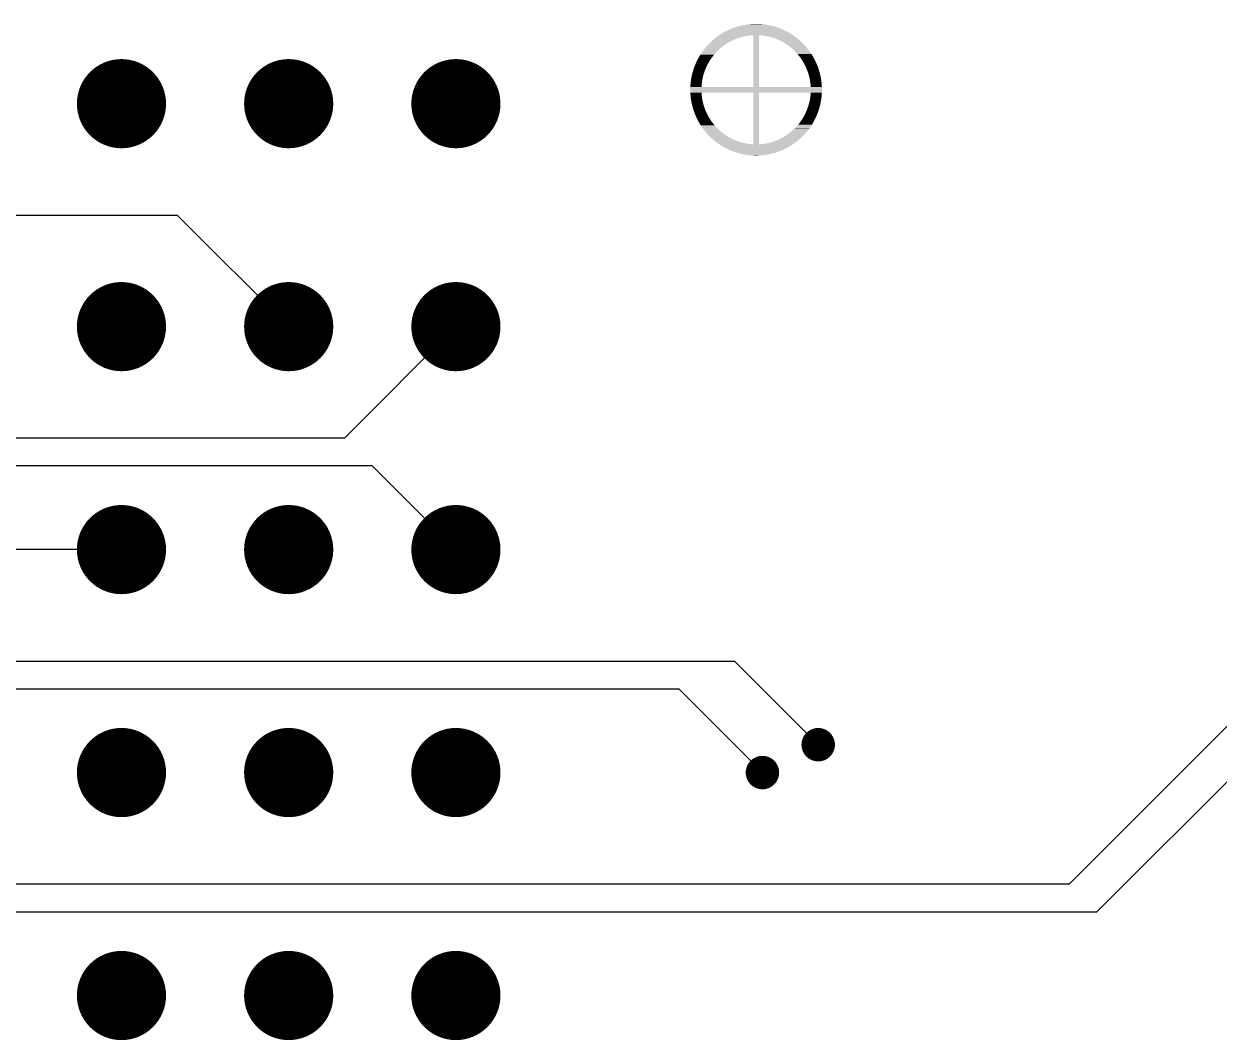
# Model space of a CAD drawing. Extents: x 295 to 953, y 10 to 290.
# Drawn here: x 749.86 to 777.09, y 135.36 to 158.51 of the extents above; entities that cross this region are included whole.
import ezdxf

# ---------------------------------------------------------------- set-up
doc = ezdxf.new("R2010")
doc.units = 0
doc.header["$LTSCALE"] = 5
doc.header["$MEASUREMENT"] = 0
doc.layers.get('0').update_dxf_attribs({"linetype": 'CONTINUOUS', "lineweight": 25})
doc.layers.add('DV-ABPB-A4_BOT', color=7, linetype='CONTINUOUS')

msp = doc.modelspace()

# ---------------------------------------------------------------- linework, layer by layer
at = {"color": 7}
for points, const_width in [([(752.594, 156.693, -1), (751.578, 156.693, -1)], 1.016), ([(756.404, 156.693, -1), (755.388, 156.693, -1)], 1.016), ([(760.214, 156.693, -1), (759.198, 156.693, -1)], 1.016), ([(752.594, 151.613, -1), (751.578, 151.613, -1)], 1.016), ([(756.404, 151.613, -1), (755.388, 151.613, -1)], 1.016), ([(760.214, 151.613, -1), (759.198, 151.613, -1)], 1.016), ([(752.594, 146.533, -1), (751.578, 146.533, -1)], 1.016), ([(756.404, 146.533, -1), (755.388, 146.533, -1)], 1.016), ([(760.214, 146.533, -1), (759.198, 146.533, -1)], 1.016), ([(752.594, 141.453, -1), (751.578, 141.453, -1)], 1.016), ([(756.404, 141.453, -1), (755.388, 141.453, -1)], 1.016), ([(760.214, 141.453, -1), (759.198, 141.453, -1)], 1.016), ([(768.151, 142.088, -1), (767.77, 142.088, -1)], 0.381), ([(766.881, 141.453, -1), (766.5, 141.453, -1)], 0.381), ([(752.594, 136.373, -1), (751.578, 136.373, -1)], 1.016), ([(756.404, 136.373, -1), (755.388, 136.373, -1)], 1.016), ([(760.214, 136.373, -1), (759.198, 136.373, -1)], 1.016)]:
    msp.add_lwpolyline(points, format="xyb", close=True, dxfattribs=dict(at, const_width=const_width))
for points in [[(766.838, 158.482), (766.801, 158.489), (766.255, 158.482), (766.289, 158.489)], [(766.801, 158.489), (766.784, 158.492), (766.289, 158.489), (766.31, 158.492)], [(766.784, 158.492), (766.747, 158.497), (766.31, 158.492), (766.344, 158.497)], [(766.747, 158.497), (766.729, 158.499), (766.344, 158.497), (766.365, 158.499)], [(766.729, 158.499), (766.691, 158.503), (766.365, 158.499), (766.398, 158.503)], [(766.691, 158.503), (766.674, 158.505), (766.398, 158.503), (766.421, 158.505)], [(766.674, 158.505), (766.635, 158.508), (766.421, 158.505), (766.453, 158.508)], [(766.635, 158.508), (766.619, 158.509), (766.453, 158.508), (766.478, 158.509)], [(766.619, 158.509), (766.575, 158.51), (766.478, 158.509), (766.509, 158.51)], [(766.575, 158.51), (766.564, 158.511), (766.509, 158.51), (766.564, 158.511)], [(766.216, 158.212), (766.265, 158.225), (765.648, 158.212), (765.665, 158.225)], [(766.265, 158.225), (766.314, 158.235), (765.665, 158.225), (765.679, 158.235)], [(766.314, 158.235), (766.326, 158.237), (765.679, 158.235), (765.682, 158.237)], [(766.326, 158.237), (766.364, 158.243), (765.682, 158.237), (765.691, 158.243)], [(766.364, 158.243), (766.414, 158.25), (765.691, 158.243), (765.701, 158.25)], [(766.414, 158.25), (766.464, 158.254), (765.701, 158.25), (765.707, 158.254)], [(766.464, 158.254), (766.482, 158.255), (765.707, 158.254), (765.709, 158.255)], [(767.383, 158.255), (767.364, 158.268), (765.709, 158.255), (765.728, 158.268)], [(767.364, 158.268), (767.348, 158.278), (765.728, 158.268), (765.744, 158.278)], [(767.348, 158.278), (767.317, 158.297), (765.744, 158.278), (765.774, 158.297)], [(767.317, 158.297), (767.301, 158.307), (765.774, 158.297), (765.792, 158.307)], [(767.301, 158.307), (767.269, 158.325), (765.792, 158.307), (765.822, 158.325)], [(767.269, 158.325), (767.252, 158.334), (765.822, 158.325), (765.84, 158.334)], [(767.252, 158.334), (767.22, 158.35), (765.84, 158.334), (765.871, 158.35)], [(767.22, 158.35), (767.203, 158.359), (765.871, 158.35), (765.889, 158.359)], [(767.203, 158.359), (767.17, 158.374), (765.889, 158.359), (765.921, 158.374)], [(767.17, 158.374), (767.153, 158.382), (765.921, 158.374), (765.939, 158.382)], [(767.153, 158.382), (767.12, 158.396), (765.939, 158.382), (765.972, 158.396)], [(767.12, 158.396), (767.102, 158.404), (765.972, 158.396), (765.99, 158.404)], [(767.102, 158.404), (767.068, 158.417), (765.99, 158.404), (766.023, 158.417)], [(767.068, 158.417), (767.051, 158.423), (766.023, 158.417), (766.042, 158.423)], [(767.051, 158.423), (767.016, 158.435), (766.042, 158.423), (766.075, 158.435)], [(767.016, 158.435), (766.998, 158.441), (766.075, 158.435), (766.094, 158.441)], [(766.998, 158.441), (766.963, 158.451), (766.094, 158.441), (766.128, 158.451)], [(766.963, 158.451), (766.945, 158.456), (766.128, 158.451), (766.147, 158.456)], [(766.945, 158.456), (766.91, 158.466), (766.147, 158.456), (766.181, 158.466)], [(766.91, 158.466), (766.892, 158.47), (766.181, 158.466), (766.201, 158.47)], [(766.892, 158.47), (766.856, 158.478), (766.201, 158.47), (766.235, 158.478)], [(766.856, 158.478), (766.838, 158.482), (766.235, 158.478), (766.255, 158.482)], [(766.609, 157.074), (766.609, 158.255), (766.482, 157.074), (766.482, 158.255)], [(767.388, 158.251), (767.383, 158.255), (766.66, 158.251), (766.609, 158.255)], [(767.394, 158.248), (767.388, 158.251), (766.691, 158.248), (766.66, 158.251)], [(767.397, 158.246), (767.394, 158.248), (766.71, 158.246), (766.691, 158.248)], [(767.407, 158.238), (767.397, 158.246), (766.759, 158.238), (766.71, 158.246)], [(767.421, 158.229), (767.407, 158.238), (766.809, 158.229), (766.759, 158.238)], [(767.437, 158.217), (767.421, 158.229), (766.858, 158.217), (766.809, 158.229)], [(767.439, 158.216), (767.437, 158.217), (766.862, 158.216), (766.858, 158.217)], [(765.709, 157.933), (765.732, 157.954), (765.363, 157.933), (765.38, 157.954)], [(765.732, 157.954), (765.759, 157.976), (765.38, 157.954), (765.398, 157.976)], [(765.759, 157.976), (765.771, 157.986), (765.398, 157.976), (765.407, 157.986)], [(765.771, 157.986), (765.811, 158.017), (765.407, 157.986), (765.433, 158.017)], [(765.811, 158.017), (765.812, 158.018), (765.433, 158.017), (765.434, 158.018)], [(765.812, 158.018), (765.852, 158.045), (765.434, 158.018), (765.46, 158.045)], [(765.852, 158.045), (765.872, 158.058), (765.46, 158.045), (765.472, 158.058)], [(765.872, 158.058), (765.894, 158.073), (765.472, 158.058), (765.487, 158.073)], [(765.894, 158.073), (765.936, 158.097), (765.487, 158.073), (765.511, 158.097)], [(765.936, 158.097), (765.937, 158.098), (765.511, 158.097), (765.513, 158.098)], [(765.937, 158.098), (765.982, 158.122), (765.513, 158.098), (765.538, 158.122)], [(765.982, 158.122), (766.008, 158.134), (765.538, 158.122), (765.552, 158.134)], [(766.008, 158.134), (766.027, 158.144), (765.552, 158.134), (765.563, 158.144)], [(766.027, 158.144), (766.073, 158.164), (765.563, 158.144), (765.587, 158.164)], [(766.073, 158.164), (766.09, 158.17), (765.587, 158.164), (765.594, 158.17)], [(766.09, 158.17), (766.12, 158.182), (765.594, 158.17), (765.609, 158.182)], [(766.12, 158.182), (766.168, 158.198), (765.609, 158.182), (765.629, 158.198)], [(766.168, 158.198), (766.189, 158.204), (765.629, 158.198), (765.637, 158.204)], [(766.189, 158.204), (766.216, 158.212), (765.637, 158.204), (765.648, 158.212)], [(767.455, 158.203), (767.439, 158.216), (766.906, 158.203), (766.862, 158.216)], [(767.475, 158.188), (767.455, 158.203), (766.954, 158.188), (766.906, 158.203)], [(767.483, 158.182), (767.475, 158.188), (766.969, 158.182), (766.954, 158.188)], [(767.497, 158.171), (767.483, 158.182), (767.001, 158.171), (766.969, 158.182)], [(767.52, 158.151), (767.497, 158.171), (767.048, 158.151), (767.001, 158.171)], [(767.525, 158.147), (767.52, 158.151), (767.057, 158.147), (767.048, 158.151)], [(767.544, 158.13), (767.525, 158.147), (767.093, 158.13), (767.057, 158.147)], [(767.566, 158.11), (767.544, 158.13), (767.132, 158.11), (767.093, 158.13)], [(767.569, 158.107), (767.566, 158.11), (767.138, 158.107), (767.132, 158.11)], [(767.595, 158.082), (767.569, 158.107), (767.182, 158.082), (767.138, 158.107)], [(767.606, 158.072), (767.595, 158.082), (767.198, 158.072), (767.182, 158.082)], [(767.622, 158.056), (767.606, 158.072), (767.224, 158.056), (767.198, 158.072)], [(767.644, 158.032), (767.622, 158.056), (767.259, 158.032), (767.224, 158.056)], [(767.649, 158.027), (767.644, 158.032), (767.266, 158.027), (767.259, 158.032)], [(767.675, 157.997), (767.649, 158.027), (767.307, 157.997), (767.266, 158.027)], [(767.681, 157.991), (767.675, 157.997), (767.315, 157.991), (767.307, 157.997)], [(767.702, 157.966), (767.681, 157.991), (767.346, 157.966), (767.315, 157.991)], [(767.716, 157.949), (767.702, 157.966), (767.366, 157.949), (767.346, 157.966)], [(767.729, 157.933), (767.716, 157.949), (767.384, 157.933), (767.366, 157.949)], [(765.478, 157.652), (765.501, 157.689), (765.19, 157.652), (765.208, 157.689)], [(765.501, 157.689), (765.509, 157.701), (765.208, 157.689), (765.214, 157.701)], [(765.509, 157.701), (765.529, 157.731), (765.214, 157.701), (765.231, 157.731)], [(765.529, 157.731), (765.543, 157.75), (765.231, 157.731), (765.241, 157.75)], [(765.543, 157.75), (765.559, 157.771), (765.241, 157.75), (765.253, 157.771)], [(765.559, 157.771), (765.58, 157.797), (765.253, 157.771), (765.269, 157.797)], [(765.58, 157.797), (765.591, 157.811), (765.269, 157.797), (765.277, 157.811)], [(765.591, 157.811), (765.62, 157.844), (765.277, 157.811), (765.299, 157.844)], [(765.62, 157.844), (765.624, 157.849), (765.299, 157.844), (765.302, 157.849)], [(765.624, 157.849), (765.658, 157.885), (765.302, 157.849), (765.327, 157.885)], [(765.658, 157.885), (765.663, 157.889), (765.327, 157.885), (765.33, 157.889)], [(765.663, 157.889), (765.694, 157.92), (765.33, 157.889), (765.353, 157.92)], [(765.694, 157.92), (765.709, 157.933), (765.353, 157.92), (765.363, 157.933)], [(767.75, 157.905), (767.729, 157.933), (767.413, 157.905), (767.384, 157.933)], [(767.755, 157.898), (767.75, 157.905), (767.42, 157.898), (767.413, 157.905)], [(767.781, 157.862), (767.755, 157.898), (767.455, 157.862), (767.42, 157.898)], [(767.782, 157.86), (767.781, 157.862), (767.457, 157.86), (767.455, 157.862)], [(767.805, 157.825), (767.782, 157.86), (767.489, 157.825), (767.457, 157.86)], [(767.813, 157.814), (767.805, 157.825), (767.498, 157.814), (767.489, 157.825)], [(767.829, 157.786), (767.813, 157.814), (767.521, 157.786), (767.498, 157.814)], [(767.841, 157.767), (767.829, 157.786), (767.536, 157.767), (767.521, 157.786)], [(767.853, 157.746), (767.841, 157.767), (767.552, 157.746), (767.536, 157.767)], [(767.868, 157.719), (767.853, 157.746), (767.571, 157.719), (767.552, 157.746)], [(767.875, 157.705), (767.868, 157.719), (767.58, 157.705), (767.571, 157.719)], [(767.893, 157.669), (767.875, 157.705), (767.603, 157.669), (767.58, 157.705)], [(765.36, 157.393), (765.369, 157.419), (765.095, 157.393), (765.103, 157.419)], [(765.369, 157.419), (765.379, 157.446), (765.103, 157.419), (765.111, 157.446)], [(765.379, 157.446), (765.386, 157.466), (765.111, 157.446), (765.117, 157.466)], [(765.386, 157.466), (765.4, 157.499), (765.117, 157.466), (765.128, 157.499)], [(765.4, 157.499), (765.405, 157.513), (765.128, 157.499), (765.133, 157.513)], [(765.405, 157.513), (765.423, 157.55), (765.133, 157.513), (765.146, 157.55)], [(765.423, 157.55), (765.427, 157.558), (765.146, 157.55), (765.15, 157.558)], [(765.427, 157.558), (765.449, 157.602), (765.15, 157.558), (765.167, 157.602)], [(765.449, 157.602), (765.45, 157.603), (765.167, 157.602), (765.168, 157.603)], [(765.45, 157.603), (765.474, 157.647), (765.168, 157.603), (765.188, 157.647)], [(765.474, 157.647), (765.478, 157.652), (765.188, 157.647), (765.19, 157.652)], [(767.897, 157.663), (767.893, 157.669), (767.608, 157.663), (767.603, 157.669)], [(767.917, 157.619), (767.897, 157.663), (767.633, 157.619), (767.608, 157.663)], [(767.936, 157.575), (767.917, 157.619), (767.657, 157.575), (767.633, 157.619)], [(767.938, 157.569), (767.936, 157.575), (767.66, 157.569), (767.657, 157.575)], [(767.953, 157.529), (767.938, 157.569), (767.679, 157.529), (767.66, 157.569)], [(767.958, 157.517), (767.953, 157.529), (767.684, 157.517), (767.679, 157.529)], [(767.969, 157.483), (767.958, 157.517), (767.699, 157.483), (767.684, 157.517)], [(767.975, 157.465), (767.969, 157.483), (767.706, 157.465), (767.699, 157.483)], [(767.984, 157.436), (767.975, 157.465), (767.717, 157.436), (767.706, 157.465)], [(767.991, 157.412), (767.984, 157.436), (767.725, 157.412), (767.717, 157.436)], [(767.997, 157.389), (767.991, 157.412), (767.733, 157.389), (767.725, 157.412)], [(765.305, 157.124), (765.311, 157.174), (765.05, 157.124), (765.055, 157.174)], [(765.311, 157.176), (765.318, 157.224), (765.055, 157.176), (765.061, 157.224)], [(765.311, 157.174), (765.311, 157.176), (765.055, 157.174), (765.055, 157.176)], [(765.318, 157.224), (765.32, 157.231), (765.061, 157.224), (765.062, 157.231)], [(765.32, 157.231), (765.328, 157.274), (765.062, 157.231), (765.069, 157.274)], [(765.328, 157.274), (765.331, 157.285), (765.069, 157.274), (765.071, 157.285)], [(765.331, 157.285), (765.34, 157.323), (765.071, 157.285), (765.079, 157.323)], [(765.34, 157.323), (765.344, 157.339), (765.079, 157.323), (765.082, 157.339)], [(765.344, 157.339), (765.353, 157.371), (765.082, 157.339), (765.09, 157.371)], [(765.353, 157.371), (765.36, 157.393), (765.09, 157.371), (765.095, 157.393)], [(768.005, 157.358), (767.997, 157.389), (767.742, 157.358), (767.733, 157.389)], [(768.009, 157.341), (768.005, 157.358), (767.747, 157.341), (767.742, 157.358)], [(768.017, 157.304), (768.009, 157.341), (767.756, 157.304), (767.747, 157.341)], [(768.019, 157.292), (768.017, 157.304), (767.76, 157.292), (767.756, 157.304)], [(768.027, 157.25), (768.019, 157.292), (767.768, 157.25), (767.76, 157.292)], [(768.028, 157.242), (768.027, 157.25), (767.77, 157.242), (767.768, 157.25)], [(768.034, 157.195), (768.028, 157.242), (767.778, 157.195), (767.77, 157.242)], [(768.035, 157.193), (768.034, 157.195), (767.778, 157.193), (767.778, 157.195)], [(768.04, 157.143), (768.035, 157.193), (767.785, 157.143), (767.778, 157.193)], [(768.04, 157.14), (768.04, 157.143), (767.785, 157.14), (767.785, 157.143)], [(768.043, 157.093), (768.04, 157.14), (767.789, 157.093), (767.785, 157.14)], [(768.046, 157.03), (768.044, 157.066), (765.046, 157.03), (765.047, 157.066)], [(768.046, 157.011), (768.046, 157.03), (765.046, 157.011), (765.046, 157.03)], [(768.045, 156.991), (768.046, 157.011), (765.046, 156.991), (765.046, 157.011)], [(768.045, 156.956), (768.045, 156.991), (765.047, 156.956), (765.046, 156.991)], [(765.302, 157.074), (765.305, 157.121), (765.047, 157.074), (765.05, 157.121)], [(768.044, 157.066), (768.044, 157.074), (765.047, 157.066), (765.047, 157.074)], [(768.044, 156.947), (768.045, 156.956), (765.047, 156.947), (765.047, 156.956)], [(765.302, 156.936), (765.302, 156.947), (765.048, 156.936), (765.047, 156.947)], [(765.303, 156.929), (765.302, 156.936), (765.048, 156.929), (765.048, 156.936)], [(765.307, 156.881), (765.303, 156.929), (765.052, 156.881), (765.048, 156.929)], [(765.305, 157.121), (765.305, 157.124), (765.05, 157.121), (765.05, 157.124)], [(765.307, 156.879), (765.307, 156.881), (765.052, 156.879), (765.052, 156.881)], [(765.313, 156.829), (765.307, 156.879), (765.057, 156.829), (765.052, 156.879)], [(766.609, 155.767), (766.609, 156.947), (766.482, 155.767), (766.482, 156.947)], [(768.037, 156.847), (768.041, 156.897), (767.781, 156.847), (767.787, 156.897)], [(768.042, 156.9), (768.044, 156.947), (767.787, 156.9), (767.79, 156.947)], [(768.041, 156.897), (768.042, 156.9), (767.787, 156.897), (767.787, 156.9)], [(768.044, 157.085), (768.043, 157.093), (767.789, 157.085), (767.789, 157.093)], [(768.044, 157.074), (768.044, 157.085), (767.79, 157.074), (767.789, 157.085)], [(765.314, 156.826), (765.313, 156.829), (765.057, 156.826), (765.057, 156.829)], [(765.322, 156.779), (765.314, 156.826), (765.064, 156.779), (765.057, 156.826)], [(765.323, 156.772), (765.322, 156.779), (765.065, 156.772), (765.064, 156.779)], [(765.332, 156.73), (765.323, 156.772), (765.073, 156.73), (765.065, 156.772)], [(765.335, 156.717), (765.332, 156.73), (765.075, 156.717), (765.073, 156.73)], [(765.344, 156.681), (765.335, 156.717), (765.083, 156.681), (765.075, 156.717)], [(765.35, 156.663), (765.344, 156.681), (765.087, 156.663), (765.083, 156.681)], [(765.359, 156.633), (765.35, 156.663), (765.095, 156.633), (765.087, 156.663)], [(765.367, 156.61), (765.359, 156.633), (765.101, 156.61), (765.095, 156.633)], [(765.375, 156.585), (765.367, 156.61), (765.108, 156.585), (765.101, 156.61)], [(765.386, 156.557), (765.375, 156.585), (765.116, 156.557), (765.108, 156.585)], [(767.981, 156.576), (767.989, 156.603), (767.713, 156.576), (767.723, 156.603)], [(767.989, 156.603), (767.996, 156.629), (767.723, 156.603), (767.731, 156.629)], [(767.996, 156.629), (768.002, 156.651), (767.731, 156.629), (767.739, 156.651)], [(768.002, 156.651), (768.009, 156.682), (767.739, 156.651), (767.747, 156.682)], [(768.009, 156.682), (768.013, 156.699), (767.747, 156.682), (767.752, 156.699)], [(768.013, 156.699), (768.02, 156.736), (767.752, 156.699), (767.761, 156.736)], [(768.02, 156.736), (768.022, 156.748), (767.761, 156.736), (767.764, 156.748)], [(768.022, 156.748), (768.029, 156.791), (767.764, 156.748), (767.772, 156.791)], [(768.029, 156.791), (768.03, 156.797), (767.772, 156.791), (767.773, 156.797)], [(768.03, 156.797), (768.037, 156.846), (767.773, 156.797), (767.781, 156.846)], [(768.037, 156.846), (768.037, 156.847), (767.781, 156.846), (767.781, 156.847)], [(765.393, 156.538), (765.386, 156.557), (765.123, 156.538), (765.116, 156.557)], [(765.408, 156.505), (765.393, 156.538), (765.134, 156.505), (765.123, 156.538)], [(765.413, 156.492), (765.408, 156.505), (765.139, 156.492), (765.134, 156.505)], [(765.432, 156.453), (765.413, 156.492), (765.154, 156.453), (765.139, 156.492)], [(765.435, 156.447), (765.432, 156.453), (765.156, 156.447), (765.154, 156.453)], [(765.459, 156.402), (765.435, 156.447), (765.175, 156.402), (765.156, 156.447)], [(765.484, 156.359), (765.459, 156.402), (765.195, 156.359), (765.175, 156.402)], [(765.488, 156.352), (765.484, 156.359), (765.198, 156.352), (765.195, 156.359)], [(765.511, 156.317), (765.488, 156.352), (765.216, 156.317), (765.198, 156.352)], [(765.521, 156.303), (765.511, 156.317), (765.223, 156.303), (765.216, 156.317)], [(767.861, 156.291), (767.877, 156.32), (767.562, 156.291), (767.583, 156.32)], [(767.877, 156.32), (767.883, 156.332), (767.583, 156.32), (767.591, 156.332)], [(767.883, 156.332), (767.902, 156.37), (767.591, 156.332), (767.614, 156.37)], [(767.902, 156.37), (767.904, 156.375), (767.614, 156.37), (767.617, 156.375)], [(767.904, 156.375), (767.924, 156.419), (767.617, 156.375), (767.642, 156.419)], [(767.924, 156.419), (767.924, 156.42), (767.642, 156.419), (767.643, 156.42)], [(767.924, 156.42), (767.942, 156.463), (767.643, 156.42), (767.665, 156.463)], [(767.942, 156.463), (767.945, 156.471), (767.665, 156.463), (767.669, 156.471)], [(767.945, 156.471), (767.959, 156.509), (767.669, 156.471), (767.686, 156.509)], [(767.959, 156.509), (767.964, 156.523), (767.686, 156.509), (767.692, 156.523)], [(767.964, 156.523), (767.975, 156.556), (767.692, 156.523), (767.706, 156.556)], [(767.975, 156.556), (767.981, 156.576), (767.706, 156.556), (767.713, 156.576)], [(765.54, 156.275), (765.521, 156.303), (765.239, 156.275), (765.223, 156.303)], [(765.556, 156.255), (765.54, 156.275), (765.25, 156.255), (765.239, 156.275)], [(765.571, 156.235), (765.556, 156.255), (765.262, 156.235), (765.25, 156.255)], [(765.594, 156.208), (765.571, 156.235), (765.279, 156.208), (765.262, 156.235)], [(765.603, 156.197), (765.594, 156.208), (765.286, 156.197), (765.279, 156.208)], [(765.634, 156.162), (765.603, 156.197), (765.31, 156.162), (765.286, 156.197)], [(765.636, 156.159), (765.634, 156.162), (765.311, 156.159), (765.31, 156.162)], [(765.671, 156.123), (765.636, 156.159), (765.337, 156.123), (765.311, 156.159)], [(765.678, 156.117), (765.671, 156.123), (765.342, 156.117), (765.337, 156.123)], [(765.708, 156.089), (765.678, 156.117), (765.363, 156.089), (765.342, 156.117)], [(765.726, 156.073), (765.708, 156.089), (765.375, 156.073), (765.363, 156.089)], [(765.746, 156.056), (765.726, 156.073), (765.39, 156.056), (765.375, 156.073)], [(765.777, 156.031), (765.746, 156.056), (765.411, 156.031), (765.39, 156.056)], [(767.685, 156.036), (767.694, 156.045), (767.321, 156.036), (767.333, 156.045)], [(767.694, 156.045), (767.712, 156.068), (767.333, 156.045), (767.36, 156.068)], [(767.712, 156.068), (767.728, 156.088), (767.36, 156.068), (767.383, 156.088)], [(767.728, 156.088), (767.738, 156.101), (767.383, 156.088), (767.397, 156.101)], [(767.738, 156.101), (767.762, 156.132), (767.397, 156.101), (767.429, 156.132)], [(767.762, 156.132), (767.764, 156.136), (767.429, 156.132), (767.433, 156.136)], [(767.764, 156.136), (767.79, 156.173), (767.433, 156.136), (767.468, 156.173)], [(767.79, 156.173), (767.793, 156.178), (767.468, 156.173), (767.472, 156.178)], [(767.793, 156.178), (767.814, 156.211), (767.472, 156.178), (767.501, 156.211)], [(767.814, 156.211), (767.823, 156.224), (767.501, 156.211), (767.512, 156.224)], [(767.823, 156.224), (767.838, 156.25), (767.512, 156.224), (767.533, 156.25)], [(767.838, 156.25), (767.851, 156.272), (767.533, 156.25), (767.548, 156.272)], [(767.851, 156.272), (767.861, 156.291), (767.548, 156.272), (767.562, 156.291)], [(765.785, 156.024), (765.777, 156.031), (765.416, 156.024), (765.411, 156.031)], [(765.826, 155.994), (765.785, 156.024), (765.443, 155.994), (765.416, 156.024)], [(765.833, 155.989), (765.826, 155.994), (765.447, 155.989), (765.443, 155.994)], [(765.867, 155.966), (765.833, 155.989), (765.47, 155.966), (765.447, 155.989)], [(765.893, 155.95), (765.867, 155.966), (765.486, 155.95), (765.47, 155.966)], [(765.91, 155.939), (765.893, 155.95), (765.497, 155.939), (765.486, 155.95)], [(765.954, 155.915), (765.91, 155.939), (765.522, 155.915), (765.497, 155.939)], [(765.96, 155.911), (765.954, 155.915), (765.526, 155.911), (765.522, 155.915)], [(765.999, 155.892), (765.96, 155.911), (765.548, 155.892), (765.526, 155.911)], [(766.035, 155.875), (765.999, 155.892), (765.567, 155.875), (765.548, 155.892)], [(766.044, 155.87), (766.035, 155.875), (765.572, 155.87), (765.567, 155.875)], [(766.091, 155.851), (766.044, 155.87), (765.595, 155.851), (765.572, 155.87)], [(766.122, 155.839), (766.091, 155.851), (765.609, 155.839), (765.595, 155.851)], [(766.138, 155.834), (766.122, 155.839), (765.617, 155.834), (765.609, 155.839)], [(766.186, 155.818), (766.138, 155.834), (765.637, 155.818), (765.617, 155.834)], [(766.23, 155.806), (766.186, 155.818), (765.653, 155.806), (765.637, 155.818)], [(766.234, 155.805), (766.23, 155.806), (765.655, 155.805), (765.653, 155.806)], [(766.283, 155.793), (766.234, 155.805), (765.671, 155.793), (765.655, 155.805)], [(766.332, 155.783), (766.283, 155.793), (765.684, 155.783), (765.671, 155.793)], [(766.382, 155.776), (766.332, 155.783), (765.695, 155.776), (765.684, 155.783)], [(766.401, 155.774), (766.382, 155.776), (765.698, 155.774), (765.695, 155.776)], [(766.432, 155.77), (766.401, 155.774), (765.703, 155.77), (765.698, 155.774)], [(766.482, 155.767), (766.432, 155.77), (765.709, 155.767), (765.703, 155.77)], [(767.364, 155.754), (767.383, 155.767), (765.728, 155.754), (765.709, 155.767)], [(767.383, 155.767), (767.385, 155.768), (766.609, 155.767), (766.628, 155.768)], [(767.385, 155.768), (767.391, 155.772), (766.628, 155.768), (766.678, 155.772)], [(767.391, 155.772), (767.4, 155.778), (766.678, 155.772), (766.728, 155.778)], [(767.4, 155.778), (767.41, 155.785), (766.728, 155.778), (766.766, 155.785)], [(767.41, 155.785), (767.412, 155.787), (766.766, 155.785), (766.778, 155.787)], [(767.412, 155.787), (767.427, 155.797), (766.778, 155.787), (766.827, 155.797)], [(767.427, 155.797), (767.443, 155.809), (766.827, 155.797), (766.876, 155.809)], [(767.443, 155.809), (767.454, 155.817), (766.876, 155.809), (766.902, 155.817)], [(767.454, 155.817), (767.462, 155.824), (766.902, 155.817), (766.924, 155.824)], [(767.462, 155.824), (767.483, 155.84), (766.924, 155.824), (766.971, 155.84)], [(767.483, 155.84), (767.498, 155.852), (766.971, 155.84), (767.002, 155.852)], [(767.498, 155.852), (767.505, 155.858), (767.002, 155.852), (767.018, 155.858)], [(767.505, 155.858), (767.529, 155.878), (767.018, 155.858), (767.065, 155.878)], [(767.529, 155.878), (767.54, 155.887), (767.065, 155.878), (767.084, 155.887)], [(767.54, 155.887), (767.553, 155.9), (767.084, 155.887), (767.11, 155.9)], [(767.553, 155.9), (767.579, 155.924), (767.11, 155.9), (767.154, 155.924)], [(767.579, 155.924), (767.58, 155.925), (767.154, 155.924), (767.156, 155.925)], [(767.58, 155.925), (767.605, 155.949), (767.156, 155.925), (767.198, 155.949)], [(767.605, 155.949), (767.62, 155.964), (767.198, 155.949), (767.22, 155.964)], [(767.62, 155.964), (767.631, 155.976), (767.22, 155.964), (767.24, 155.976)], [(767.631, 155.976), (767.657, 156.004), (767.24, 155.976), (767.279, 156.004)], [(767.657, 156.004), (767.659, 156.005), (767.279, 156.004), (767.281, 156.005)], [(767.659, 156.005), (767.685, 156.036), (767.281, 156.005), (767.321, 156.036)], [(767.347, 155.743), (767.364, 155.754), (765.744, 155.743), (765.728, 155.754)], [(767.317, 155.724), (767.347, 155.743), (765.775, 155.724), (765.744, 155.743)], [(767.3, 155.715), (767.317, 155.724), (765.791, 155.715), (765.775, 155.724)], [(767.269, 155.697), (767.3, 155.715), (765.823, 155.697), (765.791, 155.715)], [(767.252, 155.688), (767.269, 155.697), (765.839, 155.688), (765.823, 155.697)], [(767.221, 155.671), (767.252, 155.688), (765.872, 155.671), (765.839, 155.688)], [(767.203, 155.663), (767.221, 155.671), (765.889, 155.663), (765.872, 155.671)], [(767.171, 155.647), (767.203, 155.663), (765.921, 155.647), (765.889, 155.663)], [(767.153, 155.639), (767.171, 155.647), (765.939, 155.639), (765.921, 155.647)], [(767.12, 155.625), (767.153, 155.639), (765.972, 155.625), (765.939, 155.639)], [(767.102, 155.618), (767.12, 155.625), (765.989, 155.618), (765.972, 155.625)], [(767.069, 155.605), (767.102, 155.618), (766.024, 155.605), (765.989, 155.618)], [(767.05, 155.598), (767.069, 155.605), (766.041, 155.598), (766.024, 155.605)], [(767.017, 155.587), (767.05, 155.598), (766.076, 155.587), (766.041, 155.598)], [(766.997, 155.581), (767.017, 155.587), (766.093, 155.581), (766.076, 155.587)], [(766.964, 155.57), (766.997, 155.581), (766.129, 155.57), (766.093, 155.581)], [(766.944, 155.565), (766.964, 155.57), (766.146, 155.565), (766.129, 155.57)], [(766.911, 155.556), (766.944, 155.565), (766.182, 155.556), (766.146, 155.565)], [(766.891, 155.551), (766.911, 155.556), (766.2, 155.551), (766.182, 155.556)], [(766.857, 155.544), (766.891, 155.551), (766.236, 155.544), (766.2, 155.551)], [(766.837, 155.54), (766.857, 155.544), (766.254, 155.54), (766.236, 155.544)], [(766.803, 155.533), (766.837, 155.54), (766.29, 155.533), (766.254, 155.54)], [(766.782, 155.53), (766.803, 155.533), (766.308, 155.53), (766.29, 155.533)], [(766.748, 155.525), (766.782, 155.53), (766.345, 155.525), (766.308, 155.53)], [(766.727, 155.522), (766.748, 155.525), (766.363, 155.522), (766.345, 155.525)], [(766.693, 155.518), (766.727, 155.522), (766.401, 155.518), (766.363, 155.522)], [(766.671, 155.516), (766.693, 155.518), (766.418, 155.516), (766.401, 155.518)], [(766.638, 155.514), (766.671, 155.516), (766.457, 155.514), (766.418, 155.516)], [(766.614, 155.513), (766.638, 155.514), (766.473, 155.513), (766.457, 155.514)], [(766.583, 155.511), (766.614, 155.513), (766.516, 155.511), (766.473, 155.513)], [(766.528, 155.511), (766.583, 155.511), (766.528, 155.511), (766.516, 155.511)]]:
    msp.add_solid(points, dxfattribs=at)
at = {"layer": 'DV-ABPB-A4_BOT', "color": 7}
for p, q in [((748.911, 154.153), (753.356, 154.153)), ((753.356, 154.153), (755.896, 151.613)), ((759.706, 151.613), (757.166, 149.073)), ((773.676, 138.913), (785.106, 150.343)), ((757.166, 149.073), (748.276, 149.073)), ((774.311, 138.278), (785.106, 149.073)), ((757.801, 148.438), (747.641, 148.438)), ((759.706, 146.533), (757.801, 148.438)), ((752.086, 146.533), (747.006, 146.533)), ((742.561, 143.993), (766.056, 143.993)), ((766.056, 143.993), (767.961, 142.088)), ((741.926, 143.358), (764.786, 143.358)), ((764.786, 143.358), (766.691, 141.453)), ((773.676, 138.913), (745.101, 138.913)), ((744.466, 138.278), (774.311, 138.278))]:
    msp.add_line(p, q, dxfattribs=at)

doc.saveas('drawing.dxf')
